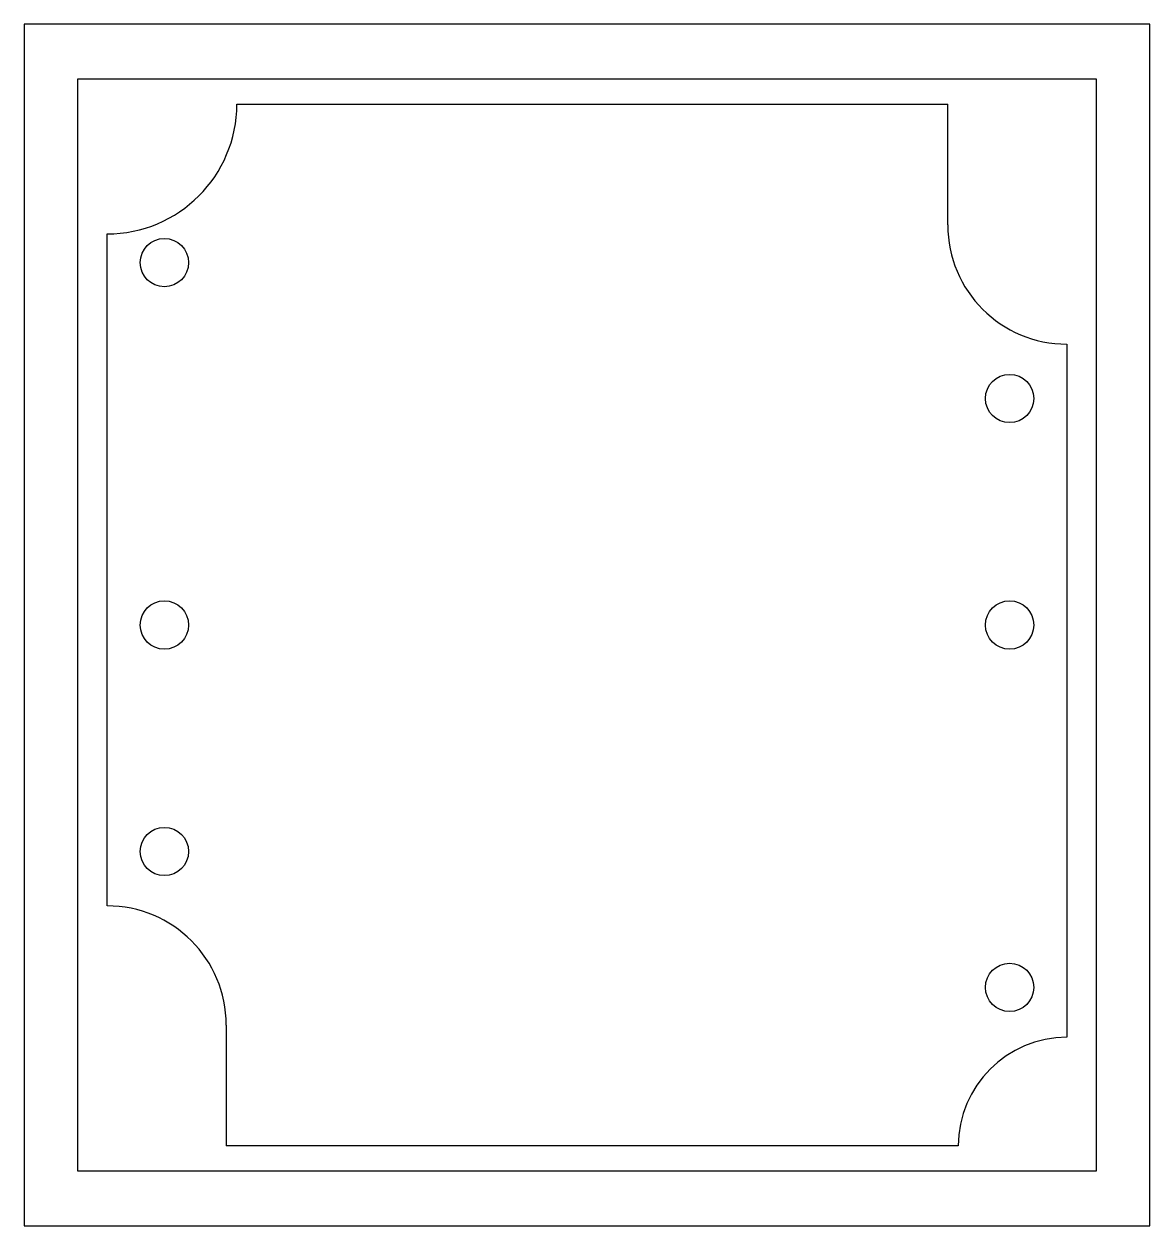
# Model space of a CAD drawing. Header units: millimetres. Extents: x -37.3 to 37.3, y -39.8 to 39.8.
import ezdxf

# ---------------------------------------------------------------- set-up
doc = ezdxf.new("R2010")
doc.units = ezdxf.units.MM
doc.layers.get('0').update_dxf_attribs({"linetype": 'CONTINUOUS'})

msp = doc.modelspace()

# ---------------------------------------------------------------- linework, layer by layer
for p, q in [((-23.2, 34.5), (23.9, 34.5)), ((23.9, 26.5), (23.9, 34.5)), ((-31.8, -18.6), (-31.8, 25.9)), ((31.8, 18.6), (31.8, -27.3)), ((-23.9, -26.5), (-23.9, -34.5)), ((24.6, -34.5), (-23.9, -34.5))]:
    msp.add_line(p, q)
for points in [[(37.3, 39.8), (-37.3, 39.8), (-37.3, -39.8), (37.3, -39.8)], [(33.75, 36.15), (-33.75, 36.15), (-33.75, -36.15), (33.75, -36.15)]]:
    msp.add_lwpolyline(points, close=True)
for centre in [(-28, 24), (28, 15), (-28, 0), (28, 0), (-28, -15), (28, -24)]:
    msp.add_circle(centre, 1.6)
for centre, radius, start, end in [((-31.8, 34.5), 8.6, -90, 0), ((31.8, 26.5), 7.9, 180, 270), ((-31.8, -26.5), 7.9, 0, 90), ((31.8, -34.5), 7.2, 90, 180)]:
    msp.add_arc(centre, radius, start, end)

doc.saveas('drawing.dxf')
